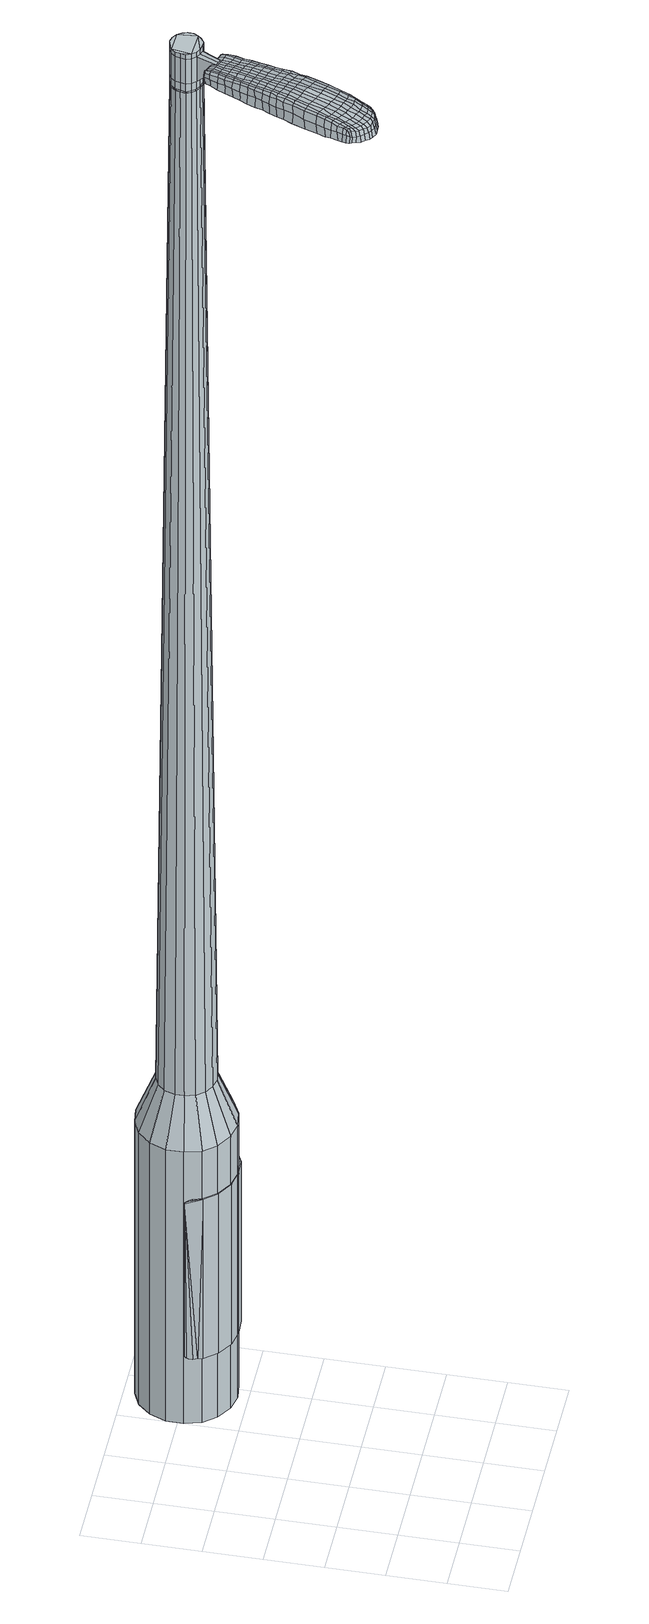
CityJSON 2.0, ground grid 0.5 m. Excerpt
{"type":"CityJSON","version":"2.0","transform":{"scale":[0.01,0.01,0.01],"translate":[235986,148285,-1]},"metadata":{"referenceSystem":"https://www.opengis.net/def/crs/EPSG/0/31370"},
"CityObjects":{
"object1":{"type":"GenericCityObject","attributes":{"cluster":287,"mean_distance_to_centroid":0.374,"new_centroid_x":235987.42,"new_centroid_y":148287.53,"mean_distance_to_camera":5.54,"H1":-146.16,"H2":26.43,"Z_final":110.45,"cluster2":-1,"proj_x":235982.17,"proj_y":148285.39,"id_line":53077,"bearing_l":157.81,"distance":5.67,"orientation":"left","G_obj":247.81},"geometry":[{"type":"MultiSurface","lod":"2","boundaries":[[[0,1,2,3]],[[1,4,5,2]],[[4,6,7,5]],[[6,8,9,7]],[[8,10,11,9]],[[10,12,13,11]],[[12,14,15,13]],[[14,16,17,15]],[[16,18,19,17]],[[18,20,21,19]],[[20,22,23,21]],[[22,24,25,23]],[[24,26,27,25]],[[26,28,29,27]],[[28,30,31,29]],[[30,32,33,31]],[[32,34,35,33]],[[34,0,3,35]],[[36,37,38,39]],[[38,40,41,42]],[[41,43,42]],[[42,44,45,46]],[[45,47,46]],[[46,48,49,50]],[[49,51,50]],[[42,46,50,38]],[[50,52,39,38]],[[53,36,39]],[[2,5,7,35]],[[7,9,11,15]],[[11,13,15]],[[15,17,19,23]],[[19,21,23]],[[23,25,27,31]],[[27,29,31]],[[15,23,31,7]],[[31,33,35,7]],[[3,2,35]],[[1,0,54,55]],[[0,34,56,54]],[[34,32,57,56]],[[32,30,58,57]],[[30,28,59,58]],[[28,26,60,59]],[[26,24,61,60]],[[24,22,62,61]],[[22,20,63,62]],[[20,18,64,63]],[[18,16,65,64]],[[16,14,66,65]],[[14,12,67,66]],[[12,10,68,67]],[[10,8,69,68]],[[8,6,70,69]],[[6,4,71,70]],[[4,1,55,71]],[[55,54,72,73]],[[54,56,74,72]],[[56,57,75,74]],[[57,58,76,75]],[[58,59,77,76]],[[59,60,78,77]],[[60,61,79,78]],[[61,62,80,79]],[[62,63,81,80]],[[63,64,82,81]],[[64,65,83,82]],[[65,66,84,83]],[[66,67,85,84]],[[67,68,86,85]],[[68,69,87,86]],[[69,70,88,87]],[[70,71,89,88]],[[71,55,73,89]],[[72,90,91,92]],[[74,93,90,72]],[[94,95,93,74]],[[76,96,95,94]],[[77,97,96,76]],[[98,99,97,77]],[[100,101,99,98]],[[102,103,101,100]],[[104,105,103,102]],[[106,107,105,104]],[[108,109,107,106]],[[110,111,109,108]],[[112,113,111,110]],[[114,115,113,112]],[[87,116,115,114]],[[117,118,116,87]],[[89,119,118,117]],[[92,91,119,89]],[[120,121,122,123]],[[124,120,123,125]],[[126,124,125,127]],[[128,126,127,129]],[[130,128,129,131]],[[132,130,131,133]],[[134,132,133,135]],[[136,134,135,137]],[[138,136,137,139]],[[140,138,139,141]],[[142,140,141,143]],[[144,142,143,145]],[[146,144,145,147]],[[148,146,147,149]],[[150,148,149,151]],[[152,150,151,153]],[[73,72,92]],[[75,94,74]],[[75,76,94]],[[78,98,77]],[[78,79,100,98]],[[79,80,102,100]],[[80,81,104,102]],[[81,82,106,104]],[[82,83,108,106]],[[83,84,110,108]],[[84,85,112,110]],[[85,86,114,112]],[[86,87,114]],[[88,117,87]],[[88,89,117]],[[73,92,89]],[[154,91,90]],[[154,119,91]],[[155,118,119]],[[155,116,118]],[[156,115,116]],[[156,157,113,115]],[[157,158,111,113]],[[158,159,109,111]],[[159,160,107,109]],[[160,161,105,107]],[[161,162,103,105]],[[162,163,101,103]],[[163,164,99,101]],[[164,97,99]],[[165,95,96]],[[165,93,95]],[[39,52,152,166]],[[154,90,167,153]],[[53,39,166,121]],[[90,93,122,167]],[[36,53,121,120]],[[93,165,123,122]],[[37,36,120,124]],[[165,96,125,123]],[[38,37,124,126]],[[96,97,127,125]],[[40,38,126,128]],[[97,164,129,127]],[[41,40,128,130]],[[164,163,131,129]],[[43,41,130,132]],[[163,162,133,131]],[[42,43,132,134]],[[162,161,135,133]],[[44,42,134,136]],[[161,160,137,135]],[[45,44,136,138]],[[160,159,139,137]],[[47,45,138,140]],[[159,158,141,139]],[[46,47,140,142]],[[158,157,143,141]],[[48,46,142,144]],[[157,156,145,143]],[[49,48,144,146]],[[156,116,147,145]],[[51,49,146,148]],[[116,155,149,147]],[[50,51,148,150]],[[155,119,151,149]],[[52,50,150,152]],[[119,154,153,151]],[[152,153,168,169]],[[153,167,170,168]],[[167,122,171,170]],[[122,121,172,171]],[[121,166,173,172]],[[166,152,169,173]],[[174,175,176,177]],[[178,174,177,179]],[[174,178,180,181]],[[175,174,181,182]],[[183,184,185,186]],[[187,183,186,188]],[[183,187,189,190]],[[184,183,190,191]],[[192,193,194,195]],[[196,192,195,197]],[[192,196,198,199]],[[193,192,199,200]],[[201,202,203,204]],[[205,201,204,206]],[[201,205,207,208]],[[202,201,208,209]],[[210,211,212,213]],[[214,210,213,215]],[[210,214,216,217]],[[211,210,217,218]],[[219,220,221,222]],[[223,219,222,224]],[[219,223,225,226]],[[220,219,226,227]],[[228,229,230,231]],[[220,228,231,221]],[[228,220,227,232]],[[229,228,232,233]],[[234,235,236,237]],[[229,234,237,230]],[[234,229,233,238]],[[235,234,238,239]],[[240,178,179,241]],[[235,240,241,236]],[[240,235,239,242]],[[178,240,242,180]],[[243,244,245,246]],[[247,243,246,248]],[[243,247,249,250]],[[244,243,250,251]],[[252,253,254,255]],[[244,252,255,245]],[[252,244,251,256]],[[253,252,256,257]],[[258,259,260,261]],[[253,258,261,254]],[[258,253,257,262]],[[259,258,262,263]],[[264,265,266,267]],[[259,264,267,260]],[[264,259,263,268]],[[265,264,268,269]],[[270,175,182,271]],[[265,270,271,266]],[[270,265,269,272]],[[175,270,272,176]],[[273,274,275,276]],[[277,273,276,278]],[[273,277,279,280]],[[274,273,280,281]],[[282,283,284,285]],[[274,282,285,275]],[[282,274,281,286]],[[283,282,286,287]],[[288,289,290,291]],[[283,288,291,284]],[[288,283,287,292]],[[289,288,292,293]],[[294,187,188,295]],[[289,294,295,290]],[[294,289,293,296]],[[187,294,296,189]],[[297,298,299,300]],[[301,297,300,302]],[[297,301,303,304]],[[298,297,304,305]],[[306,307,308,309]],[[298,306,309,299]],[[306,298,305,310]],[[307,306,310,311]],[[312,313,314,315]],[[307,312,315,308]],[[312,307,311,316]],[[313,312,316,317]],[[318,319,320,321]],[[313,318,321,314]],[[318,313,317,322]],[[319,318,322,323]],[[324,184,191,325]],[[319,324,325,320]],[[324,319,323,326]],[[184,324,326,185]],[[327,213,212,328]],[[329,327,328,330]],[[327,329,331,332]],[[213,327,332,215]],[[333,329,330,334]],[[335,333,334,336]],[[333,335,337,338]],[[329,333,338,331]],[[339,335,336,340]],[[341,339,340,342]],[[339,341,343,344]],[[335,339,344,337]],[[345,341,342,346]],[[347,345,346,348]],[[345,347,349,350]],[[341,345,350,343]],[[351,347,348,352]],[[202,351,352,203]],[[351,202,209,353]],[[347,351,353,349]],[[354,355,200,199]],[[356,354,199,198]],[[354,356,357,358]],[[355,354,358,359]],[[360,361,359,358]],[[362,360,358,357]],[[360,362,363,364]],[[361,360,364,365]],[[366,367,365,364]],[[368,366,364,363]],[[366,368,369,370]],[[367,366,370,371]],[[372,373,371,370]],[[374,372,370,369]],[[372,374,207,205]],[[373,372,205,206]],[[375,376,377,378]],[[277,375,378,279]],[[375,277,278,379]],[[376,375,379,380]],[[381,196,197,382]],[[376,381,382,377]],[[381,376,380,383]],[[196,381,383,198]],[[384,385,386,387]],[[223,384,387,225]],[[384,223,224,388]],[[385,384,388,389]],[[390,391,392,393]],[[385,390,393,386]],[[390,385,389,394]],[[391,390,394,395]],[[396,193,200,397]],[[391,396,397,392]],[[396,391,395,398]],[[193,396,398,194]],[[399,400,401,402]],[[181,399,402,182]],[[399,181,180,403]],[[400,399,403,404]],[[405,406,407,408]],[[400,405,408,401]],[[405,400,404,409]],[[406,405,409,410]],[[411,204,203,412]],[[406,411,412,407]],[[411,406,410,413]],[[204,411,413,206]],[[414,415,416,417]],[[186,414,417,188]],[[414,186,185,418]],[[415,414,418,419]],[[420,208,207,421]],[[415,420,421,416]],[[420,415,419,422]],[[208,420,422,209]],[[423,424,425,426]],[[301,423,426,303]],[[423,301,302,427]],[[424,423,427,428]],[[429,214,215,430]],[[424,429,430,425]],[[429,424,428,431]],[[214,429,431,216]],[[432,433,434,435]],[[247,432,435,249]],[[432,247,248,436]],[[433,432,436,437]],[[438,439,440,441]],[[433,438,441,434]],[[438,433,437,442]],[[439,438,442,443]],[[444,211,218,445]],[[439,444,445,440]],[[444,439,443,446]],[[211,444,446,212]],[[447,448,437,436]],[[246,447,436,248]],[[447,246,245,449]],[[448,447,449,450]],[[451,452,443,442]],[[448,451,442,437]],[[451,448,450,453]],[[452,451,453,454]],[[455,328,212,446]],[[452,455,446,443]],[[455,452,454,456]],[[328,455,456,330]],[[457,458,459,460]],[[304,457,460,305]],[[457,304,303,426]],[[458,457,426,425]],[[461,332,331,462]],[[458,461,462,459]],[[461,458,425,430]],[[332,461,430,215]],[[463,464,450,449]],[[255,463,449,245]],[[463,255,254,465]],[[464,463,465,466]],[[467,468,454,453]],[[464,467,453,450]],[[467,464,466,469]],[[468,467,469,470]],[[471,334,330,456]],[[468,471,456,454]],[[471,468,470,472]],[[334,471,472,336]],[[473,474,475,476]],[[310,473,476,311]],[[473,310,305,460]],[[474,473,460,459]],[[477,338,337,478]],[[474,477,478,475]],[[477,474,459,462]],[[338,477,462,331]],[[479,480,466,465]],[[261,479,465,254]],[[479,261,260,481]],[[480,479,481,482]],[[483,484,470,469]],[[480,483,469,466]],[[483,480,482,485]],[[484,483,485,486]],[[487,340,336,472]],[[484,487,472,470]],[[487,484,486,488]],[[340,487,488,342]],[[489,490,491,492]],[[316,489,492,317]],[[489,316,311,476]],[[490,489,476,475]],[[493,344,343,494]],[[490,493,494,491]],[[493,490,475,478]],[[344,493,478,337]],[[495,496,482,481]],[[267,495,481,260]],[[495,267,266,497]],[[496,495,497,498]],[[499,500,486,485]],[[496,499,485,482]],[[499,496,498,501]],[[500,499,501,502]],[[503,346,342,488]],[[500,503,488,486]],[[503,500,502,504]],[[346,503,504,348]],[[505,506,507,508]],[[322,505,508,323]],[[505,322,317,492]],[[506,505,492,491]],[[509,350,349,510]],[[506,509,510,507]],[[509,506,491,494]],[[350,509,494,343]],[[511,512,498,497]],[[271,511,497,266]],[[511,271,182,402]],[[512,511,402,401]],[[513,514,502,501]],[[512,513,501,498]],[[513,512,401,408]],[[514,513,408,407]],[[515,352,348,504]],[[514,515,504,502]],[[515,514,407,412]],[[352,515,412,203]],[[516,517,419,418]],[[326,516,418,185]],[[516,326,323,508]],[[517,516,508,507]],[[518,353,209,422]],[[517,518,422,419]],[[518,517,507,510]],[[353,518,510,349]],[[519,520,380,379]],[[276,519,379,278]],[[519,276,275,521]],[[520,519,521,522]],[[523,356,198,383]],[[520,523,383,380]],[[523,520,522,524]],[[356,523,524,357]],[[525,526,527,528]],[[226,525,528,227]],[[525,226,225,387]],[[526,525,387,386]],[[529,530,531,532]],[[526,529,532,527]],[[529,526,386,393]],[[530,529,393,392]],[[533,355,359,534]],[[530,533,534,531]],[[533,530,392,397]],[[355,533,397,200]],[[535,536,522,521]],[[285,535,521,275]],[[535,285,284,537]],[[536,535,537,538]],[[539,362,357,524]],[[536,539,524,522]],[[539,536,538,540]],[[362,539,540,363]],[[541,542,543,544]],[[232,541,544,233]],[[541,232,227,528]],[[542,541,528,527]],[[545,546,547,548]],[[542,545,548,543]],[[545,542,527,532]],[[546,545,532,531]],[[549,361,365,550]],[[546,549,550,547]],[[549,546,531,534]],[[361,549,534,359]],[[551,552,538,537]],[[291,551,537,284]],[[551,291,290,553]],[[552,551,553,554]],[[555,368,363,540]],[[552,555,540,538]],[[555,552,554,556]],[[368,555,556,369]],[[557,558,559,560]],[[238,557,560,239]],[[557,238,233,544]],[[558,557,544,543]],[[561,562,563,564]],[[558,561,564,559]],[[561,558,543,548]],[[562,561,548,547]],[[565,367,371,566]],[[562,565,566,563]],[[565,562,547,550]],[[367,565,550,365]],[[567,568,554,553]],[[295,567,553,290]],[[567,295,188,417]],[[568,567,417,416]],[[569,374,369,556]],[[568,569,556,554]],[[569,568,416,421]],[[374,569,421,207]],[[570,571,404,403]],[[242,570,403,180]],[[570,242,239,560]],[[571,570,560,559]],[[572,573,410,409]],[[571,572,409,404]],[[572,571,559,564]],[[573,572,564,563]],[[574,373,206,413]],[[573,574,413,410]],[[574,573,563,566]],[[373,574,566,371]],[[575,576,577,578]],[[578,577,579,580]],[[581,579,577,582]],[[582,577,576,583]],[[584,585,586,587]],[[587,586,588,589]],[[590,588,586,591]],[[591,586,585,592]],[[593,594,595,596]],[[596,595,597,598]],[[599,597,595,600]],[[600,595,594,601]],[[602,603,604,605]],[[605,604,606,607]],[[608,606,604,609]],[[609,604,603,610]],[[611,612,613,614]],[[614,613,615,616]],[[617,615,613,618]],[[618,613,612,619]],[[620,621,622,623]],[[623,622,624,625]],[[626,624,622,627]],[[627,622,621,628]],[[629,630,631,632]],[[632,631,621,620]],[[628,621,631,633]],[[633,631,630,634]],[[635,636,637,638]],[[638,637,630,629]],[[634,630,637,639]],[[639,637,636,640]],[[580,579,641,642]],[[642,641,636,635]],[[640,636,641,643]],[[643,641,579,581]],[[644,645,646,647]],[[647,646,648,649]],[[650,648,646,651]],[[651,646,645,652]],[[653,654,655,656]],[[656,655,645,644]],[[652,645,655,657]],[[657,655,654,658]],[[659,660,661,662]],[[662,661,654,653]],[[658,654,661,663]],[[663,661,660,664]],[[665,666,667,668]],[[668,667,660,659]],[[664,660,667,669]],[[669,667,666,670]],[[583,576,671,672]],[[672,671,666,665]],[[670,666,671,673]],[[673,671,576,575]],[[674,675,676,677]],[[677,676,678,679]],[[680,678,676,681]],[[681,676,675,682]],[[683,684,685,686]],[[686,685,675,674]],[[682,675,685,687]],[[687,685,684,688]],[[689,690,691,692]],[[692,691,684,683]],[[688,684,691,693]],[[693,691,690,694]],[[589,588,695,696]],[[696,695,690,689]],[[694,690,695,697]],[[697,695,588,590]],[[698,699,700,701]],[[701,700,702,703]],[[704,702,700,705]],[[705,700,699,706]],[[707,708,709,710]],[[710,709,699,698]],[[706,699,709,711]],[[711,709,708,712]],[[713,714,715,716]],[[716,715,708,707]],[[712,708,715,717]],[[717,715,714,718]],[[719,720,721,722]],[[722,721,714,713]],[[718,714,721,723]],[[723,721,720,724]],[[592,585,725,726]],[[726,725,720,719]],[[724,720,725,727]],[[727,725,585,584]],[[611,614,173,728]],[[728,173,729,730]],[[731,729,173,732]],[[732,173,614,616]],[[730,729,733,734]],[[734,733,735,736]],[[737,735,733,738]],[[738,733,729,731]],[[736,735,739,740]],[[740,739,741,742]],[[743,741,739,744]],[[744,739,735,737]],[[742,741,745,746]],[[746,745,747,748]],[[749,747,745,750]],[[750,745,741,743]],[[748,747,751,752]],[[752,751,603,602]],[[610,603,751,753]],[[753,751,747,749]],[[601,754,755,600]],[[600,755,756,599]],[[757,756,755,758]],[[758,755,754,759]],[[759,760,761,758]],[[758,761,762,757]],[[763,762,761,764]],[[764,761,760,765]],[[765,766,767,764]],[[764,767,768,763]],[[769,768,767,770]],[[770,767,766,771]],[[771,772,773,770]],[[770,773,774,769]],[[608,774,773,606]],[[606,773,772,607]],[[775,776,777,778]],[[778,777,678,680]],[[679,678,777,779]],[[779,777,776,780]],[[598,597,781,782]],[[782,781,776,775]],[[780,776,781,783]],[[783,781,597,599]],[[784,785,786,787]],[[787,786,624,626]],[[625,624,786,788]],[[788,786,785,789]],[[790,791,792,793]],[[793,792,785,784]],[[789,785,792,794]],[[794,792,791,795]],[[601,594,796,797]],[[797,796,791,790]],[[795,791,796,798]],[[798,796,594,593]],[[799,800,801,802]],[[802,801,582,583]],[[581,582,801,803]],[[803,801,800,804]],[[805,806,807,808]],[[808,807,800,799]],[[804,800,807,809]],[[809,807,806,810]],[[602,605,811,812]],[[812,811,806,805]],[[810,806,811,813]],[[813,811,605,607]],[[814,815,816,817]],[[817,816,587,589]],[[584,587,816,818]],[[818,816,815,819]],[[608,609,820,821]],[[821,820,815,814]],[[819,815,820,822]],[[822,820,609,610]],[[823,824,702,825]],[[825,702,704]],[[703,702,826]],[[826,702,824,827]],[[616,615,828,829]],[[829,828,824,823]],[[827,824,828,830]],[[830,828,615,617]],[[831,832,833]],[[833,832,648,650]],[[649,648,832,834]],[[834,832,831,835]],[[836,837,838,839]],[[839,838,831,833]],[[835,831,838,840]],[[840,838,837,841]],[[619,612,842,843]],[[843,842,837,836]],[[841,837,842,844]],[[844,842,612,611]],[[835,845,846,834]],[[834,846,647,649]],[[644,647,846,847]],[[847,846,845,848]],[[841,849,850,840]],[[840,850,845,835]],[[848,845,850,851]],[[851,850,849,852]],[[611,728,853,844]],[[844,853,849,841]],[[852,849,853,854]],[[854,853,728,730]],[[855,856,857,858]],[[858,857,705,706]],[[704,705,857,825]],[[825,857,856,823]],[[731,732,859,860]],[[860,859,856,855]],[[823,856,859,829]],[[829,859,732,616]],[[848,861,862,847]],[[847,862,656,644]],[[653,656,862,863]],[[863,862,861,864]],[[852,865,866,851]],[[851,866,861,848]],[[864,861,866,867]],[[867,866,865,868]],[[730,734,869,854]],[[854,869,865,852]],[[868,865,869,870]],[[870,869,734,736]],[[871,872,873,874]],[[874,873,711,712]],[[706,711,873,858]],[[858,873,872,855]],[[737,738,875,876]],[[876,875,872,871]],[[855,872,875,860]],[[860,875,738,731]],[[864,877,878,863]],[[863,878,662,653]],[[659,662,878,879]],[[879,878,877,880]],[[868,881,882,867]],[[867,882,877,864]],[[880,877,882,883]],[[883,882,881,884]],[[736,740,885,870]],[[870,885,881,868]],[[884,881,885,886]],[[886,885,740,742]],[[887,888,889,890]],[[890,889,717,718]],[[712,717,889,874]],[[874,889,888,871]],[[743,744,891,892]],[[892,891,888,887]],[[871,888,891,876]],[[876,891,744,737]],[[880,893,894,879]],[[879,894,668,659]],[[665,668,894,895]],[[895,894,893,896]],[[884,897,898,883]],[[883,898,893,880]],[[896,893,898,899]],[[899,898,897,900]],[[742,746,901,886]],[[886,901,897,884]],[[900,897,901,902]],[[902,901,746,748]],[[903,904,905,906]],[[906,905,723,724]],[[718,723,905,890]],[[890,905,904,887]],[[749,750,907,908]],[[908,907,904,903]],[[887,904,907,892]],[[892,907,750,743]],[[896,909,910,895]],[[895,910,672,665]],[[583,672,910,802]],[[802,910,909,799]],[[900,911,912,899]],[[899,912,909,896]],[[799,909,912,808]],[[808,912,911,805]],[[748,752,913,902]],[[902,913,911,900]],[[805,911,913,812]],[[812,913,752,602]],[[819,914,915,818]],[[818,915,727,584]],[[724,727,915,906]],[[906,915,914,903]],[[610,753,916,822]],[[822,916,914,819]],[[903,914,916,908]],[[908,916,753,749]],[[780,917,918,779]],[[779,918,677,679]],[[674,677,918,919]],[[919,918,917,920]],[[599,756,921,783]],[[783,921,917,780]],[[920,917,921,922]],[[922,921,756,757]],[[923,924,925,926]],[[926,925,627,628]],[[626,627,925,787]],[[787,925,924,784]],[[927,928,929,930]],[[930,929,924,923]],[[784,924,929,793]],[[793,929,928,790]],[[759,754,931,932]],[[932,931,928,927]],[[790,928,931,797]],[[797,931,754,601]],[[920,933,934,919]],[[919,934,686,674]],[[683,686,934,935]],[[935,934,933,936]],[[757,762,937,922]],[[922,937,933,920]],[[936,933,937,938]],[[938,937,762,763]],[[939,940,941,942]],[[942,941,633,634]],[[628,633,941,926]],[[926,941,940,923]],[[943,944,945,946]],[[946,945,940,939]],[[923,940,945,930]],[[930,945,944,927]],[[765,760,947,948]],[[948,947,944,943]],[[927,944,947,932]],[[932,947,760,759]],[[936,949,950,935]],[[935,950,692,683]],[[689,692,950,951]],[[951,950,949,952]],[[763,768,953,938]],[[938,953,949,936]],[[952,949,953,954]],[[954,953,768,769]],[[955,956,957,958]],[[958,957,639,640]],[[634,639,957,942]],[[942,957,956,939]],[[959,960,961,962]],[[962,961,956,955]],[[939,956,961,946]],[[946,961,960,943]],[[771,766,963,964]],[[964,963,960,959]],[[943,960,963,948]],[[948,963,766,765]],[[952,965,966,951]],[[951,966,696,689]],[[589,696,966,817]],[[817,966,965,814]],[[769,774,967,954]],[[954,967,965,952]],[[814,965,967,821]],[[821,967,774,608]],[[804,968,969,803]],[[803,969,643,581]],[[640,643,969,958]],[[958,969,968,955]],[[810,970,971,809]],[[809,971,968,804]],[[955,968,971,962]],[[962,971,970,959]],[[607,772,972,813]],[[813,972,970,810]],[[959,970,972,964]],[[964,972,772,771]],[[575,578,177,176]],[[578,580,179,177]],[[590,591,190,189]],[[591,592,191,190]],[[593,596,195,194]],[[596,598,197,195]],[[617,618,217,216]],[[618,619,218,217]],[[620,623,222,221]],[[623,625,224,222]],[[629,632,231,230]],[[632,620,221,231]],[[635,638,237,236]],[[638,629,230,237]],[[580,642,241,179]],[[642,635,236,241]],[[650,651,250,249]],[[651,652,251,250]],[[652,657,256,251]],[[657,658,257,256]],[[658,663,262,257]],[[663,664,263,262]],[[664,669,268,263]],[[669,670,269,268]],[[670,673,272,269]],[[673,575,176,272]],[[680,681,280,279]],[[681,682,281,280]],[[682,687,286,281]],[[687,688,287,286]],[[688,693,292,287]],[[693,694,293,292]],[[694,697,296,293]],[[697,590,189,296]],[[698,701,300,299]],[[701,703,302,300]],[[707,710,309,308]],[[710,698,299,309]],[[713,716,315,314]],[[716,707,308,315]],[[719,722,321,320]],[[722,713,314,321]],[[592,726,325,191]],[[726,719,320,325]],[[775,778,378,377]],[[778,680,279,378]],[[598,782,382,197]],[[782,775,377,382]],[[625,788,388,224]],[[788,789,389,388]],[[789,794,394,389]],[[794,795,395,394]],[[795,798,398,395]],[[798,593,194,398]],[[703,826,427,302]],[[826,827,428,427]],[[827,830,431,428]],[[830,617,216,431]],[[833,435,434]],[[833,650,249,435]],[[836,839,441,440]],[[839,833,434,441]],[[619,843,445,218]],[[843,836,440,445]],[[973,974,975,976]],[[977,978,976,975]],[[979,980,981,982]],[[983,984,985,986]],[[974,987,988,975]],[[989,977,975,988]],[[990,979,982,991]],[[992,993,984,983]],[[987,994,995,988]],[[995,996,989,988]],[[997,990,991,998]],[[999,993,992,1000]],[[994,1001,1002,995]],[[1002,1003,996,995]],[[1004,997,998,1005]],[[1006,999,1000,1007]],[[1008,1009,1010,1011]],[[1012,1013,1009,1008]],[[1012,1014,1015,1013]],[[1014,1016,1017,1015]],[[1018,1019,1020,1021]],[[1022,1023,1019,1018]],[[1024,1025,1023,1022]],[[1026,1027,1025,1024]],[[1021,1010,1009,1018]],[[1018,1009,1013,1022]],[[1013,1015,1024,1022]],[[1015,1017,1026,1024]],[[982,981,978,977]],[[991,982,977,989]],[[996,998,991,989]],[[1003,1005,998,996]],[[983,986,980,979]],[[992,983,979,990]],[[1000,992,990,997]],[[1007,1000,997,1004]],[[984,1008,1011,985]],[[993,1012,1008,984]],[[1014,1012,993,999]],[[1016,1014,999,1006]],[[1028,1029,1030,1031]],[[1030,1032,1033,1034]],[[1030,1034,1035,1036]],[[1030,1036,1031]],[[1037,1028,1031,1038]],[[1039,1038,1031,1040]],[[1041,1040,1031]],[[1042,1030,1029,1043]],[[1044,1042,1043,1045]],[[1046,1044,1045,1047]],[[1048,1046,1047,1049]],[[1050,1048,1049,1051]],[[1051,1052,1053,1054]],[[1051,1054,1055,1056]],[[1051,1056,1057,1058]],[[1057,1059,1060,1061]],[[1057,1061,1062,1063]],[[1057,1063,1058]],[[1051,1058,1050]],[[1064,1065,1029,1028]],[[1066,1067,1032,1030]],[[1068,1069,1041,1031]],[[1065,1070,1043,1029]],[[1071,1066,1030,1042]],[[1070,1072,1045,1043]],[[1073,1071,1042,1044]],[[1072,1074,1047,1045]],[[1075,1073,1044,1046]],[[1074,1076,1049,1047]],[[1077,1075,1046,1048]],[[1076,1078,1051,1049]],[[1079,1077,1048,1050]],[[1078,1080,1052,1051]],[[1081,1082,1059,1057]],[[1083,1079,1050,1058]],[[1053,1052,1080,1084]],[[1054,1053,1084,1085]],[[1055,1054,1085,1086]],[[1056,1055,1086,1087]],[[1057,1056,1087,1081]],[[1088,1064,1028,1037]],[[1089,1088,1037,1038]],[[1090,1089,1038,1039]],[[1091,1090,1039,1040]],[[1069,1091,1040,1041]],[[1033,1032,1067,1092]],[[1060,1059,1082,1093]],[[1034,1033,1092,1094]],[[1035,1034,1094,1095]],[[1036,1035,1095,1096]],[[1031,1036,1096,1068]],[[1061,1060,1093,1097]],[[1062,1061,1097,1098]],[[1063,1062,1098,1099]],[[1058,1063,1099,1083]]]}]}
},
"vertices":[
[127,212,384],[114,220,384],[114,220,96],[127,212,96],[105,231,384],[105,231,96],[101,245,384],[101,245,96],[101,260,384],[101,260,96],[107,274,384],[107,274,96],[117,285,384],[117,285,96],[130,291,384],[130,291,96],[144,293,384],[144,293,96],[159,290,384],[159,290,96],[171,283,384],[171,283,96],[180,271,384],[180,271,96],[185,257,384],[185,257,96],[184,242,384],[184,242,96],[178,229,384],[178,229,96],[169,218,384],[169,218,96],[156,211,384],[156,211,96],[141,209,384],[141,209,96],[147,238,1524],[151,241,1524],[154,244,1524],[138,239,1524],[156,248,1524],[156,253,1524],[152,261,1524],[155,257,1524],[148,264,1524],[143,265,1524],[134,262,1524],[139,264,1524],[131,258,1524],[130,254,1524],[131,245,1524],[129,249,1524],[134,241,1524],[142,238,1524],[133,228,429],[126,232,429],[142,226,429],[150,227,429],[158,231,429],[164,238,429],[167,246,429],[168,255,429],[165,263,429],[160,270,429],[152,274,429],[144,276,429],[135,275,429],[127,271,429],[121,265,429],[118,256,429],[118,248,429],[120,239,429],[138,239,1483],[134,241,1483],[142,238,1483],[147,238,1483],[151,241,1483],[154,244,1483],[156,248,1483],[156,253,1483],[155,257,1483],[152,261,1483],[148,264,1483],[143,265,1483],[139,264,1483],[134,262,1483],[131,258,1483],[130,254,1483],[129,249,1483],[131,245,1483],[138,239,1485],[134,242,1485],[134,242,1483],[142,238,1485],[147,239,1483],[147,239,1485],[151,241,1485],[154,244,1485],[155,248,1483],[155,248,1485],[155,253,1483],[155,253,1485],[154,257,1483],[154,257,1485],[151,261,1483],[151,261,1485],[148,263,1483],[148,263,1485],[143,264,1483],[143,264,1485],[139,263,1483],[139,263,1485],[135,261,1483],[135,261,1485],[132,258,1483],[132,258,1485],[130,254,1485],[130,249,1483],[130,249,1485],[131,245,1485],[147,238,1519],[142,238,1519],[142,238,1493],[147,238,1493],[151,241,1519],[151,241,1493],[154,244,1519],[154,244,1493],[156,248,1519],[156,248,1493],[156,253,1519],[156,253,1493],[155,257,1519],[155,257,1493],[152,261,1519],[152,261,1493],[148,264,1519],[148,264,1493],[143,265,1519],[143,265,1493],[139,264,1519],[139,264,1493],[134,262,1519],[134,262,1493],[131,258,1519],[131,258,1493],[130,254,1519],[130,254,1493],[129,249,1519],[129,249,1493],[131,245,1519],[131,245,1493],[134,241,1519],[134,241,1493],[134,241,1485],[129,249,1485],[131,258,1485],[134,262,1485],[139,264,1485],[143,265,1485],[148,264,1485],[152,261,1485],[155,257,1485],[156,253,1485],[156,248,1485],[147,238,1485],[138,239,1519],[138,239,1493],[128,223,1513],[128,223,1518],[131,221,1513],[134,220,1513],[134,220,1518],[131,221,1518],[84,160,1519],[87,167,1518],[86,166,1509],[83,160,1510],[81,152,1519],[79,152,1510],[83,153,1526],[86,161,1525],[89,167,1525],[120,145,1519],[122,152,1518],[121,154,1525],[119,147,1525],[117,137,1519],[116,139,1526],[118,136,1510],[121,144,1510],[123,150,1509],[76,84,1519],[73,86,1519],[72,85,1513],[76,83,1513],[80,84,1519],[80,83,1513],[81,85,1524],[77,86,1524],[73,87,1524],[104,153,1530],[107,160,1529],[104,161,1529],[101,154,1530],[101,144,1531],[97,146,1531],[104,143,1530],[107,151,1530],[110,158,1529],[134,228,1512],[132,229,1512],[131,227,1517],[134,226,1517],[137,226,1512],[136,225,1517],[137,225,1506],[134,227,1506],[131,228,1506],[63,105,1519],[64,108,1519],[63,108,1512],[62,105,1512],[63,102,1518],[62,102,1512],[64,103,1522],[65,105,1523],[66,108,1524],[66,113,1519],[67,118,1519],[66,118,1512],[64,112,1512],[67,113,1524],[69,118,1525],[69,124,1519],[72,131,1519],[70,130,1511],[67,123,1511],[71,124,1526],[74,131,1526],[76,142,1519],[75,141,1510],[78,142,1526],[116,227,1513],[113,220,1513],[114,220,1518],[117,227,1517],[119,232,1512],[119,231,1516],[118,231,1506],[115,226,1507],[111,220,1507],[110,213,1514],[106,207,1515],[108,207,1520],[111,214,1519],[108,213,1507],[105,206,1507],[103,200,1515],[100,193,1516],[102,193,1522],[105,200,1521],[101,199,1508],[98,193,1508],[97,186,1517],[94,180,1517],[95,180,1524],[98,187,1523],[95,186,1508],[92,179,1509],[90,173,1518],[92,173,1524],[89,173,1509],[96,91,1519],[98,93,1519],[97,94,1524],[95,91,1523],[95,89,1518],[94,89,1522],[95,87,1512],[97,89,1512],[99,92,1512],[100,98,1519],[103,103,1519],[102,104,1525],[99,99,1524],[101,96,1512],[104,101,1512],[105,108,1519],[108,116,1519],[107,117,1526],[104,110,1526],[106,107,1511],[109,114,1511],[113,126,1519],[112,128,1526],[114,125,1510],[144,215,1513],[142,208,1513],[142,207,1507],[145,214,1507],[146,221,1512],[146,220,1506],[145,220,1516],[143,216,1517],[141,209,1518],[139,201,1514],[137,194,1515],[138,192,1507],[140,200,1507],[138,202,1519],[136,195,1520],[135,187,1515],[132,180,1516],[133,178,1508],[135,185,1508],[134,188,1521],[131,181,1522],[130,173,1517],[127,166,1517],[128,164,1509],[131,171,1508],[129,174,1523],[126,167,1524],[125,159,1518],[126,157,1509],[124,160,1524],[132,221,1519],[129,222,1519],[129,215,1520],[127,216,1520],[132,213,1520],[134,220,1519],[126,208,1522],[124,209,1522],[123,201,1523],[121,202,1523],[126,200,1523],[129,206,1521],[121,194,1524],[118,195,1524],[118,187,1525],[115,188,1525],[121,186,1525],[124,193,1524],[115,180,1526],[112,181,1526],[112,173,1527],[109,174,1527],[115,172,1527],[118,179,1526],[110,166,1528],[107,168,1528],[113,165,1528],[78,88,1527],[74,90,1527],[82,88,1526],[84,92,1527],[80,93,1528],[76,94,1528],[82,98,1529],[79,100,1529],[86,98,1528],[89,104,1530],[85,105,1530],[81,107,1530],[88,112,1531],[84,113,1531],[92,111,1530],[95,119,1531],[91,120,1531],[88,122,1531],[96,132,1531],[92,134,1531],[100,131,1531],[93,87,1518],[90,86,1519],[91,85,1513],[94,86,1513],[93,89,1523],[90,87,1523],[85,84,1519],[85,83,1513],[86,86,1524],[63,100,1518],[64,97,1518],[65,98,1523],[64,101,1523],[62,100,1513],[63,97,1513],[65,94,1519],[67,91,1519],[68,92,1524],[66,95,1523],[64,93,1513],[67,90,1513],[70,88,1519],[70,89,1524],[69,87,1513],[88,160,1528],[90,159,1528],[93,166,1528],[91,167,1527],[84,152,1528],[86,151,1529],[92,158,1529],[95,157,1530],[98,163,1529],[95,165,1528],[88,150,1529],[91,148,1530],[98,155,1530],[101,162,1529],[94,147,1531],[118,148,1528],[115,148,1529],[112,140,1529],[115,139,1528],[120,154,1527],[118,155,1528],[112,150,1529],[108,141,1530],[114,157,1528],[145,223,1512],[144,224,1512],[143,223,1517],[144,222,1517],[146,222,1506],[144,223,1506],[140,225,1512],[140,224,1517],[141,224,1506],[121,233,1512],[122,233,1512],[121,232,1506],[120,233,1506],[121,232,1517],[122,231,1517],[124,232,1512],[127,231,1512],[126,230,1506],[124,231,1506],[124,230,1517],[127,229,1517],[129,230,1512],[129,229,1506],[129,228,1517],[119,227,1519],[120,226,1519],[116,220,1520],[117,219,1520],[122,225,1519],[125,224,1519],[119,219,1520],[122,218,1520],[127,223,1519],[124,217,1520],[142,217,1519],[141,218,1519],[138,211,1520],[140,210,1520],[138,219,1519],[135,212,1520],[112,213,1521],[114,213,1521],[109,206,1522],[111,206,1522],[116,212,1521],[119,211,1521],[113,205,1522],[116,204,1523],[121,210,1522],[118,203,1523],[137,203,1521],[135,204,1521],[133,197,1522],[135,196,1522],[132,205,1521],[130,198,1522],[106,200,1523],[108,199,1523],[103,193,1524],[105,192,1524],[110,198,1523],[113,197,1524],[107,191,1525],[110,190,1525],[115,196,1524],[112,189,1525],[132,189,1523],[130,190,1523],[128,183,1524],[130,182,1524],[127,191,1524],[125,184,1525],[100,186,1525],[102,186,1525],[97,180,1526],[99,179,1526],[104,185,1526],[107,184,1526],[101,178,1527],[104,177,1527],[110,182,1526],[107,176,1527],[127,175,1525],[125,176,1525],[123,169,1526],[125,168,1526],[122,177,1526],[119,170,1527],[94,173,1527],[96,172,1527],[98,171,1527],[101,170,1528],[104,169,1528],[123,161,1527],[120,162,1527],[117,163,1528],[94,91,1525],[91,89,1525],[95,94,1526],[93,93,1526],[87,88,1526],[88,92,1527],[65,103,1525],[66,101,1525],[67,104,1526],[66,106,1525],[67,98,1525],[69,94,1526],[70,98,1527],[68,101,1526],[71,92,1526],[73,96,1527],[98,99,1526],[95,98,1527],[100,104,1527],[98,104,1528],[91,97,1528],[94,104,1529],[68,111,1526],[69,109,1527],[71,115,1528],[70,117,1527],[70,107,1527],[73,104,1528],[75,111,1529],[73,113,1528],[75,102,1528],[78,108,1530],[103,110,1528],[100,110,1529],[106,117,1528],[104,118,1529],[96,110,1529],[99,118,1530],[72,123,1528],[73,121,1528],[76,129,1529],[75,130,1528],[75,119,1529],[78,117,1530],[81,125,1530],[79,127,1530],[81,115,1530],[84,123,1531],[110,128,1529],[108,129,1529],[104,130,1530],[79,141,1528],[81,140,1529],[83,139,1530],[86,137,1530],[89,135,1531],[87,165,1509],[89,166,1518],[86,159,1518],[84,159,1509],[83,152,1519],[81,151,1510],[85,152,1525],[88,160,1525],[91,166,1525],[120,154,1525],[121,153,1518],[118,146,1518],[117,147,1525],[115,138,1519],[114,139,1525],[116,136,1510],[119,144,1509],[122,151,1509],[73,87,1513],[74,88,1519],[77,86,1519],[76,85,1513],[80,86,1519],[80,85,1513],[81,87,1524],[77,88,1524],[74,89,1524],[104,160,1528],[107,159,1528],[104,152,1529],[101,154,1529],[100,144,1529],[97,145,1529],[104,143,1529],[107,151,1529],[110,158,1528],[131,226,1516],[131,226,1512],[133,225,1512],[133,225,1516],[136,224,1512],[136,224,1516],[136,223,1506],[133,225,1506],[131,226,1506],[65,107,1512],[66,108,1519],[65,105,1518],[64,104,1512],[65,103,1518],[64,102,1512],[66,103,1522],[67,104,1523],[67,107,1523],[67,117,1512],[69,117,1519],[67,112,1519],[66,112,1512],[69,112,1524],[71,118,1525],[72,130,1511],[74,130,1519],[71,123,1519],[69,122,1511],[73,123,1525],[75,130,1526],[78,141,1519],[76,140,1510],[80,141,1526],[116,219,1518],[115,219,1513],[118,226,1513],[119,226,1517],[120,230,1512],[121,229,1515],[119,230,1506],[117,225,1506],[113,219,1507],[110,206,1520],[108,206,1514],[111,212,1514],[113,213,1519],[110,212,1507],[107,205,1507],[103,192,1522],[102,192,1516],[105,199,1515],[106,199,1521],[103,198,1508],[100,192,1508],[97,179,1523],[95,179,1517],[98,185,1516],[100,186,1522],[97,185,1508],[93,178,1508],[92,172,1517],[94,173,1524],[90,172,1509],[95,95,1523],[96,95,1519],[95,92,1518],[94,93,1523],[93,90,1518],[93,91,1522],[94,89,1512],[95,90,1512],[97,93,1512],[100,105,1525],[101,104,1519],[98,99,1519],[97,100,1524],[99,97,1512],[102,102,1512],[106,118,1526],[107,116,1519],[103,109,1519],[102,110,1525],[104,108,1511],[107,115,1511],[111,127,1519],[110,128,1526],[112,125,1510],[141,207,1507],[140,209,1513],[142,216,1513],[143,215,1506],[144,221,1512],[144,219,1506],[143,220,1515],[142,217,1517],[139,210,1518],[136,193,1507],[135,194,1514],[137,202,1514],[138,200,1507],[137,203,1519],[134,196,1520],[131,179,1508],[130,180,1516],[133,187,1515],[133,186,1508],[132,189,1521],[129,182,1522],[126,165,1508],[125,166,1517],[128,173,1516],[129,172,1508],[127,175,1522],[124,168,1523],[123,160,1517],[124,158,1509],[122,161,1524],[129,222,1518],[129,214,1519],[126,215,1519],[131,213,1519],[134,219,1518],[126,207,1520],[123,208,1520],[123,200,1521],[121,201,1521],[126,199,1521],[129,206,1520],[120,193,1523],[118,194,1523],[118,186,1524],[115,188,1524],[120,185,1524],[123,192,1523],[115,180,1525],[112,181,1525],[112,173,1526],[109,174,1526],[115,171,1526],[118,178,1525],[109,166,1527],[106,167,1527],[112,165,1527],[75,91,1526],[78,90,1526],[82,89,1525],[83,93,1526],[80,93,1526],[77,95,1526],[79,100,1528],[82,99,1528],[86,98,1527],[89,105,1528],[85,106,1529],[82,107,1529],[84,114,1530],[88,112,1530],[91,111,1529],[94,119,1530],[91,121,1530],[88,122,1530],[93,134,1530],[96,132,1530],[99,131,1530],[90,87,1513],[90,88,1518],[92,89,1518],[93,88,1512],[92,90,1523],[90,89,1523],[85,86,1519],[85,86,1513],[85,88,1523],[67,99,1523],[66,98,1518],[65,101,1518],[66,101,1523],[64,100,1512],[65,98,1512],[69,93,1523],[69,92,1519],[67,95,1519],[68,96,1523],[66,95,1513],[68,91,1513],[71,89,1519],[72,91,1524],[71,89,1513],[93,165,1527],[90,159,1527],[89,159,1527],[92,166,1526],[85,152,1527],[87,151,1528],[98,163,1528],[95,156,1528],[92,158,1528],[95,164,1527],[89,149,1528],[92,148,1529],[98,155,1529],[101,162,1528],[94,147,1529],[112,140,1528],[115,148,1527],[116,148,1527],[113,140,1527],[119,155,1526],[117,155,1527],[111,150,1528],[108,141,1528],[114,156,1527],[142,221,1516],[143,222,1512],[143,221,1516],[144,220,1506],[143,221,1506],[140,223,1512],[139,222,1516],[140,222,1506],[121,230,1512],[121,231,1512],[120,230,1506],[121,230,1516],[122,229,1516],[125,228,1506],[126,229,1512],[124,230,1512],[123,229,1506],[124,229,1516],[126,228,1516],[129,227,1512],[128,227,1506],[128,227,1516],[120,225,1518],[119,226,1518],[116,219,1519],[117,219,1519],[124,223,1518],[122,224,1518],[119,218,1519],[122,217,1519],[127,222,1518],[124,216,1519],[138,210,1519],[140,217,1518],[141,217,1518],[139,210,1519],[137,218,1518],[135,212,1519],[114,212,1520],[113,212,1520],[110,206,1521],[111,205,1521],[119,210,1520],[116,211,1520],[113,204,1521],[116,203,1521],[121,209,1520],[118,202,1521],[133,196,1521],[135,203,1520],[136,203,1520],[134,196,1521],[132,205,1520],[129,198,1521],[108,198,1522],[107,199,1522],[104,192,1523],[105,192,1523],[113,196,1522],[110,198,1522],[107,191,1523],[110,190,1524],[115,195,1523],[112,189,1524],[127,182,1523],[130,189,1522],[131,189,1522],[129,182,1523],[127,191,1522],[124,184,1523],[102,185,1524],[101,185,1524],[98,179,1525],[99,178,1525],[107,183,1525],[104,184,1524],[101,177,1525],[104,176,1526],[109,182,1525],[107,175,1526],[122,169,1525],[125,175,1524],[126,175,1524],[124,168,1525],[121,177,1524],[119,170,1525],[96,172,1526],[95,172,1526],[101,169,1527],[98,171,1526],[104,168,1527],[120,162,1526],[121,161,1526],[116,163,1526],[90,91,1524],[93,92,1524],[94,95,1525],[92,94,1525],[86,90,1525],[88,93,1525],[68,104,1525],[67,101,1524],[67,103,1524],[68,106,1525],[71,99,1526],[70,95,1525],[68,98,1524],[69,102,1525],[72,93,1525],[74,97,1526],[95,99,1526],[96,100,1526],[99,105,1526],[97,104,1527],[90,98,1526],[93,104,1527],[72,115,1527],[70,110,1526],[69,111,1526],[71,117,1526],[76,111,1528],[73,104,1527],[71,107,1526],[74,113,1527],[76,102,1527],[79,109,1528],[100,110,1527],[102,111,1527],[105,118,1527],[103,118,1528],[96,111,1528],[99,119,1529],[77,129,1528],[74,121,1527],[73,123,1527],[76,130,1527],[82,125,1529],[79,117,1529],[76,119,1528],[79,127,1528],[81,115,1529],[85,123,1530],[107,129,1528],[109,129,1528],[103,130,1529],[82,140,1528],[81,141,1528],[87,137,1529],[84,138,1529],[90,135,1530],[119,230,1508],[126,228,1508],[112,198,1509],[105,201,1509],[103,178,1510],[95,182,1510],[88,142,1512],[79,146,1512],[86,162,1511],[95,159,1511],[81,125,1513],[76,113,1514],[68,116,1514],[72,129,1513],[132,225,1508],[119,195,1509],[111,175,1510],[96,139,1512],[103,155,1511],[90,122,1513],[85,109,1514],[138,223,1508],[127,192,1509],[119,172,1510],[105,135,1512],[112,152,1511],[93,106,1514],[98,118,1513],[144,220,1508],[134,189,1509],[127,169,1510],[114,131,1512],[120,148,1511],[101,103,1514],[107,115,1513],[72,100,1514],[71,95,1514],[65,98,1514],[64,103,1514],[79,97,1514],[78,93,1514],[87,94,1514],[84,90,1514],[95,91,1514],[91,87,1514],[72,90,1515],[74,86,1515],[73,86,1515],[68,91,1515],[76,88,1515],[75,85,1515],[80,86,1515],[76,85,1515],[84,85,1515],[77,84,1515],[172,219,334],[169,216,334],[169,216,165],[178,226,171],[172,219,165],[174,222,165],[176,224,166],[177,225,167],[178,226,169],[174,222,334],[176,224,333],[177,225,332],[178,226,331],[178,226,328],[155,209,165],[155,209,334],[141,208,165],[141,208,334],[126,211,165],[126,211,334],[113,219,165],[113,219,334],[104,230,165],[104,230,334],[103,234,334],[101,238,334],[100,241,333],[100,243,332],[99,244,331],[99,244,328],[103,234,165],[99,244,171],[99,244,169],[100,243,167],[100,241,166],[101,238,165],[169,221,334],[167,218,334],[167,218,165],[169,221,165],[176,228,171],[176,228,328],[155,212,334],[155,212,165],[141,210,334],[141,210,165],[127,213,334],[127,213,165],[115,221,334],[115,221,165],[107,232,334],[107,232,165],[105,235,334],[102,245,328],[102,245,171],[105,235,165],[104,239,334],[103,241,333],[103,243,332],[102,245,331],[172,224,334],[174,226,333],[175,227,332],[176,228,331],[172,224,165],[102,245,169],[174,226,166],[175,227,167],[176,228,169],[103,243,167],[103,241,166],[104,239,165]
]}
